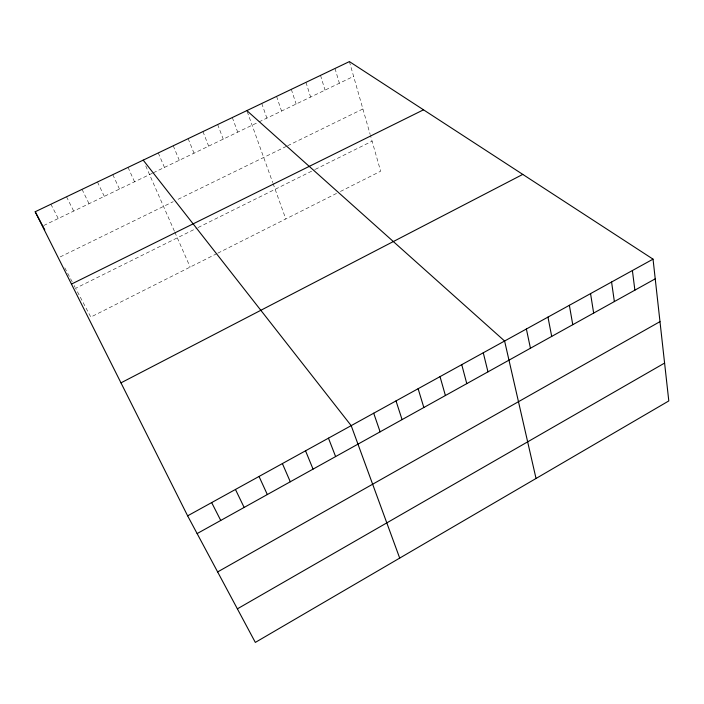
<?xml version="1.0" encoding="UTF-8"?>
<svg xmlns="http://www.w3.org/2000/svg" width="704" height="704" viewBox="0 0 704 704"><rect width="100%" height="100%" fill="white"/><g stroke="black" fill="none" stroke-linecap="round" stroke-linejoin="round"><path stroke-width="0.53" stroke-dasharray="3.52 2.64" d="M216.92 253.607L90.798 317.073L75.618 288.306L197.173 227.982M217.844 253.141L338.501 192.43M340.437 191.462L380.644 171.222L370.436 135.406M198.114 227.515L314.362 169.831M315.286 169.374L372.09 141.187M60.227 256.907L173.219 201.678M178.077 199.302L286.713 146.203M287.663 145.737L362.903 108.962M43.692 225.535L152.337 173.246M153.27 172.797L258.016 122.382M259.002 121.906L353.61 76.375M64.812 267.828L72.204 281.838M74.149 285.534L75.126 287.382M50.908 204.239L58.256 218.522M66.519 196.777L73.691 211.094M82.034 189.367L89.038 203.702M97.46 181.993L104.298 196.363M112.798 174.662L119.469 189.059M128.04 167.376L134.552 181.799M145.737 165.915L174.434 231.264M174.838 232.206L190.15 267.08M158.268 152.935L164.454 167.411M173.246 145.772L179.274 160.283M188.144 138.653L194.014 153.19M202.946 131.578L208.657 146.133M217.668 124.546L223.23 139.128M232.311 117.55L237.714 132.15M247.21 111.566L272.738 182.635M273.082 183.586L285.789 218.953M261.765 103.47L266.869 118.122M276.584 96.386L281.538 111.065M291.324 89.346L296.12 104.042M305.967 82.35L310.614 97.064M320.531 75.39L325.028 90.13M335.007 68.473L339.363 83.23M349.395 61.591L370.163 134.446"/><path stroke-width="1.06" d="M237.38 608.846L664.594 363.07M217.633 571.93L659.982 321.631M197.129 533.579L655.222 278.846M187.634 515.838L653.039 259.151L668.8 400.937L255.332 642.409L187.634 515.838L35.2 211.746L349.395 61.591L653.039 259.151M120.974 382.853L522.782 174.398M71.465 284.09L423.509 109.815M246.858 110.598L504.601 341.018L536.034 478.474M143.202 160.134L351.182 425.63L399.696 558.096M35.2 211.746L44.757 229.856M211.658 502.586L220.739 520.441M235.453 489.465L244.138 507.434M259.037 476.458L267.318 494.542M282.392 463.575L290.286 481.774M305.536 450.815L313.051 469.11M328.46 438.161L335.606 456.57M373.701 413.213L380.116 431.825M396.009 400.91L402.072 419.61M418.114 388.714L423.834 407.51M440.026 376.631L445.403 395.525M461.745 364.654L466.778 383.636M483.27 352.783L487.978 371.853M526.381 329.006L530.438 348.242M547.967 317.099L551.698 336.415M569.36 305.298L572.766 324.702M590.559 293.603L593.657 313.086M611.574 282.014L614.363 301.576M632.394 270.53L634.885 290.162"/></g></svg>
